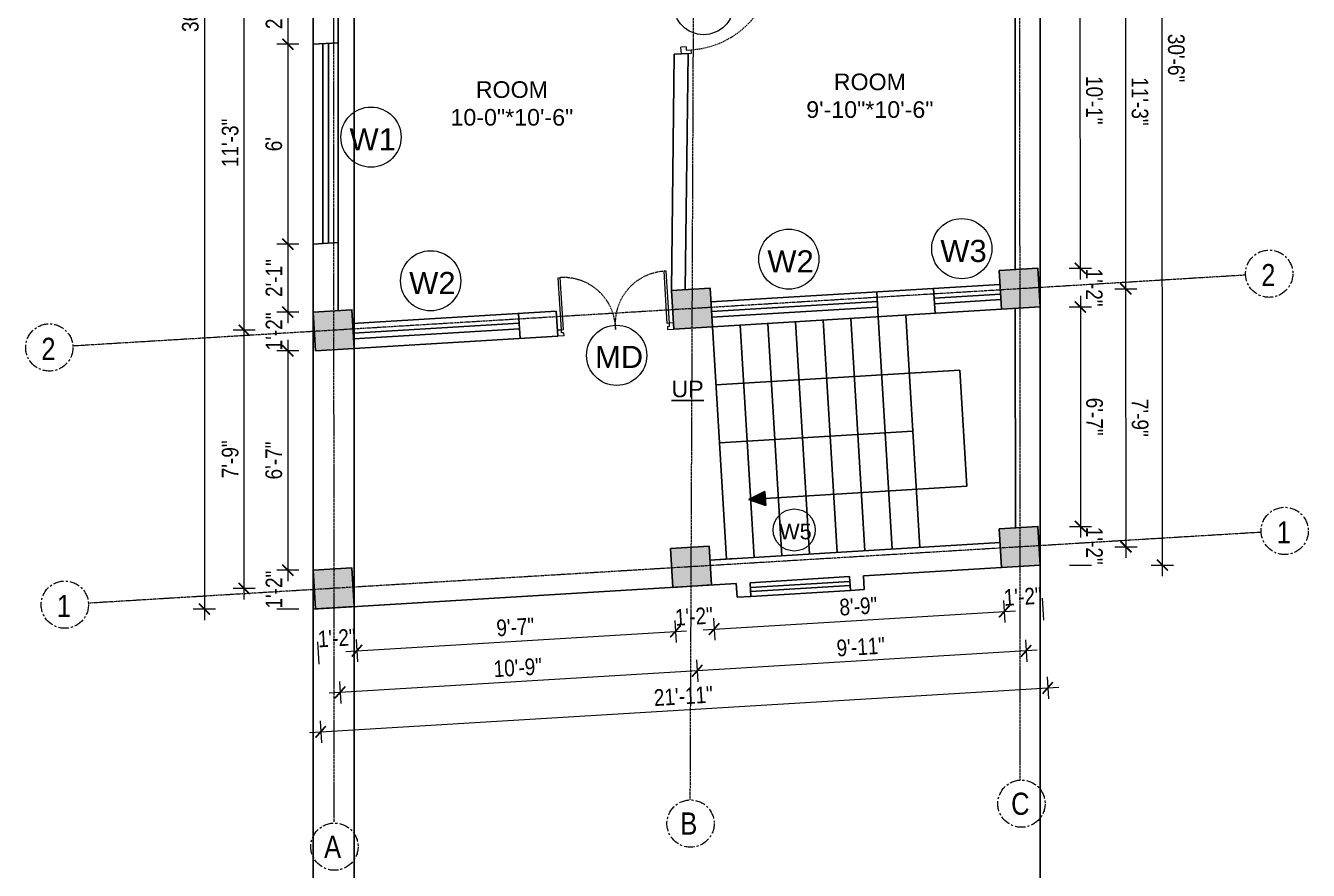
# Model space of a CAD drawing. Header units: inches. Extents: x -10117506 to -5032697, y -6529230 to -3254494.
# Drawn here: x -5037861.7 to -5037398.4, y -3257158.5 to -3256853.7 of the extents above; entities that cross this region are included whole.
import ezdxf

# ---------------------------------------------------------------- set-up
doc = ezdxf.new("R2010")
doc.units = ezdxf.units.IN
doc.header["$LTSCALE"] = 2
doc.header["$MEASUREMENT"] = 0
doc.header["$PDMODE"] = 34
doc.linetypes.add('CENTER', pattern=[2, 1.25, -0.25, 0.25, -0.25])
doc.linetypes.add('HIDDEN', pattern=[0.375, 0.25, -0.125])
doc.layers.get('0').update_dxf_attribs({"linetype": 'CONTINUOUS'})
doc.layers.get('DEFPOINTS').update_dxf_attribs({"color": 141, "linetype": 'CONTINUOUS'})
doc.layers.add('A-Hatch', color=7, linetype='CONTINUOUS')
for name, color, linetype, lineweight in [('Annotate-Lite.w', 177, 'CONTINUOUS', 9), ('Annotations-Bold.w', 177, 'CONTINUOUS', 13), ('DIM 1-100', 4, 'CONTINUOUS', 13), ('Door-Window.w', 4, 'CONTINUOUS', 15), ('TEXT', 181, 'CONTINUOUS', 25)]:
    doc.layers.add(name, color=color, linetype=linetype, lineweight=lineweight)
doc.styles.add('ARAIL', font='ARIALN.TTF')
doc.styles.add('arial.', font='arial.ttf')
doc.styles.add('gaurav', font='arial.ttf')
doc.styles.get("Standard").update_dxf_attribs({"font": 'ARIALN.TTF'})
doc.dimstyles.new('1 by 96', dxfattribs={"dimtxt": 6, "dimasz": 4, "dimexe": 4, "dimexo": 4, "dimgap": 2, "dimtad": 1, "dimdec": 0, "dimzin": 0, "dimdsep": 46, "dimlunit": 4, "dimtxsty": 'Standard', "dimblk": 'ARCHTICK', "dimcen": 0, "dimdle": 4, "dimadec": 0, "dimazin": 0, "dimtfac": 1, "dimtdec": 0, "dimtix": 1, "dimtofl": 0, "dimtmove": 1, "dimatfit": 3, "dimldrblk": 'ARCHTICK', "dimfxl": 4, "dimfxlon": 1, "dimtolj": 1, "dimtzin": 0, "dimlwd": -1, "dimlwe": -1, "dimarcsym": 0})

# ---------------------------------------------------------------- blocks, each defined once
blk = doc.blocks.new('3-0')
at = {"ltscale": 3}
for p, q in [((11063.05, 10097.68), (11065.97, 10099.9)), ((11063.05, 10097.68), (11064.53, 10095.73)), ((11065.25, 10097.81), (11066.71, 10098.92)), ((11065.99, 10096.84), (11065.25, 10097.81)), ((11065.97, 10099.9), (11066.71, 10098.92)), ((11065.99, 10096.84), (11064.53, 10095.73)), ((11085.5, 10074.13), (11110.32, 10092.96)), ((11111.05, 10091.97), (11110.32, 10092.96)), ((11086.24, 10073.15), (11111.05, 10091.97)), ((11086.24, 10073.15), (11085.5, 10074.13)), ((11084.04, 10073.02), (11082.57, 10071.91)), ((11082.57, 10071.91), (11084.79, 10068.98)), ((11084.04, 10073.02), (11084.78, 10072.04)), ((11084.78, 10072.04), (11086.24, 10073.15)), ((11084.79, 10068.98), (11087.72, 10071.2)), ((11087.72, 10071.2), (11086.24, 10073.15))]:
    blk.add_line(p, q, dxfattribs=at)
at = {"layer": 'Door-Window.w', "color": 9, "linetype": 'HIDDEN', "lineweight": 18}
blk.add_arc((11085.5, 10074.13), 31.16, 37.1906, 127.1465, dxfattribs=at)
blk = doc.blocks.new('FDFDRE')
at = {"ltscale": 3}
for p, q in [((165701.11, -58637.82), (165701.1, -58641.5)), ((165701.1, -58641.5), (165703.55, -58641.5)), ((165704.78, -58637.83), (165701.11, -58637.82)), ((165703.55, -58641.5), (165703.53, -58672.63)), ((165704.78, -58639.66), (165703.55, -58639.66)), ((165703.55, -58639.66), (165703.55, -58641.5)), ((165703.55, -58641.5), (165704.78, -58641.5)), ((165704.78, -58641.5), (165704.76, -58672.65)), ((165704.78, -58639.66), (165704.78, -58637.83)), ((165766.98, -58637.83), (165770.65, -58637.82)), ((165766.98, -58639.66), (165766.98, -58637.83)), ((165766.98, -58639.66), (165768.2, -58639.66)), ((165766.98, -58641.5), (165767, -58672.65)), ((165768.2, -58641.5), (165766.98, -58641.5)), ((165768.2, -58639.66), (165768.2, -58641.5)), ((165770.65, -58641.5), (165768.2, -58641.5)), ((165768.2, -58641.5), (165768.22, -58672.63)), ((165770.65, -58637.82), (165770.65, -58641.5)), ((165703.53, -58672.63), (165704.76, -58672.65)), ((165768.22, -58672.63), (165767, -58672.65))]:
    blk.add_line(p, q, dxfattribs=at)
at = {"layer": 'Door-Window.w', "color": 9, "linetype": 'HIDDEN', "lineweight": 18}
for centre, start, end in [((165704.78, -58641.5), 269.96183, 3.38353), ((165766.98, -58641.5), 176.61647, 270.03817)]:
    blk.add_arc(centre, 31.16, start, end, dxfattribs=at)
blk = doc.blocks.new('_ArchTick')
at = {"color": 0, "linetype": 'ByBlock', "const_width": 0.15}
blk.add_lwpolyline([(-0.5, -0.5), (0.5, 0.5)], dxfattribs=at)
blk = doc.blocks.new('*D1209')
at = {"layer": 'DEFPOINTS', "color": 0, "ltscale": 0.5, "transparency": 16777216}
for p in [(-5037756.94, -3256835.76), (-5037766.97, -3256860.36), (-5037757.79, -3256860.36)]:
    blk.add_point(p, dxfattribs=at)
at = {"layer": 'DIM 1-100', "color": 0, "ltscale": 0.5, "transparency": 16777216}
for p, q in [((-5037766.97, -3256831.76), (-5037766.97, -3256864.36)), ((-5037762.97, -3256835.76), (-5037770.97, -3256835.76)), ((-5037762.97, -3256860.36), (-5037770.97, -3256860.36))]:
    blk.add_line(p, q, dxfattribs=at)
at = {"layer": 'DIM 1-100', "color": 0, "ltscale": 0.5, "transparency": 16777216, "xscale": 4, "yscale": 4, "zscale": 4}
for p, rotation in [((-5037766.97, -3256835.76), 90), ((-5037766.97, -3256860.36), 270)]:
    blk.add_blockref('_ArchTick', p, dxfattribs=dict(at, rotation=rotation))
at = {"layer": 'DIM 1-100', "color": 0, "ltscale": 0.5, "transparency": 16777216, "insert": (-5037771.98, -3256848.06), "char_height": 6, "attachment_point": 5, "rotation": 90}
blk.add_mtext('\\A1;2\'-1"', dxfattribs=at)
blk = doc.blocks.new('*D1210')
at = {"layer": 'DEFPOINTS', "color": 0, "ltscale": 0.5, "transparency": 16777216}
for p in [(-5037757.79, -3256860.36), (-5037766.97, -3256932.49), (-5037757.79, -3256932.49)]:
    blk.add_point(p, dxfattribs=at)
at = {"layer": 'DIM 1-100', "color": 0, "ltscale": 0.5, "transparency": 16777216}
for p, q in [((-5037766.97, -3256856.36), (-5037766.97, -3256936.49)), ((-5037762.97, -3256860.36), (-5037770.97, -3256860.36)), ((-5037762.97, -3256932.49), (-5037770.97, -3256932.49))]:
    blk.add_line(p, q, dxfattribs=at)
at = {"layer": 'DIM 1-100', "color": 0, "ltscale": 0.5, "transparency": 16777216, "xscale": 4, "yscale": 4, "zscale": 4}
for p, rotation in [((-5037766.97, -3256860.36), 90), ((-5037766.97, -3256932.49), 270)]:
    blk.add_blockref('_ArchTick', p, dxfattribs=dict(at, rotation=rotation))
at = {"layer": 'DIM 1-100', "color": 0, "ltscale": 0.5, "transparency": 16777216, "insert": (-5037772.03, -3256896.42), "char_height": 6, "attachment_point": 5, "rotation": 90}
blk.add_mtext("\\A1;6'", dxfattribs=at)
blk = doc.blocks.new('*D1211')
at = {"layer": 'DEFPOINTS', "color": 0, "ltscale": 0.5, "transparency": 16777216}
for p in [(-5037757.79, -3256932.49), (-5037766.97, -3256957.03), (-5037757.79, -3256957.03)]:
    blk.add_point(p, dxfattribs=at)
at = {"layer": 'DIM 1-100', "color": 0, "ltscale": 0.5, "transparency": 16777216}
for p, q in [((-5037766.97, -3256928.49), (-5037766.97, -3256961.03)), ((-5037762.97, -3256932.49), (-5037770.97, -3256932.49)), ((-5037762.97, -3256957.03), (-5037770.97, -3256957.03))]:
    blk.add_line(p, q, dxfattribs=at)
at = {"layer": 'DIM 1-100', "color": 0, "ltscale": 0.5, "transparency": 16777216, "xscale": 4, "yscale": 4, "zscale": 4}
for p, rotation in [((-5037766.97, -3256932.49), 90), ((-5037766.97, -3256957.03), 270)]:
    blk.add_blockref('_ArchTick', p, dxfattribs=dict(at, rotation=rotation))
at = {"layer": 'DIM 1-100', "color": 0, "ltscale": 0.5, "transparency": 16777216, "insert": (-5037771.98, -3256944.76), "char_height": 6, "attachment_point": 5, "rotation": 90}
blk.add_mtext('\\A1;2\'-1"', dxfattribs=at)
blk = doc.blocks.new('*D1212')
at = {"layer": 'DEFPOINTS', "color": 0, "ltscale": 0.5, "transparency": 16777216}
for p in [(-5037757.79, -3256957.03), (-5037766.97, -3256971.01), (-5037756.94, -3256971.01)]:
    blk.add_point(p, dxfattribs=at)
at = {"layer": 'DIM 1-100', "color": 0, "ltscale": 0.5, "transparency": 16777216}
for p, q in [((-5037762.97, -3256957.03), (-5037770.97, -3256957.03)), ((-5037762.97, -3256971.01), (-5037770.97, -3256971.01))]:
    blk.add_line(p, q, dxfattribs=at)
at = {"layer": 'DIM 1-100', "color": 0, "ltscale": 0.5, "transparency": 16777216, "insert": (-5037771.98, -3256964.02), "char_height": 6, "attachment_point": 5, "rotation": 90}
blk.add_mtext('\\A1;1\'-2"', dxfattribs=at)
blk = doc.blocks.new('*D1213')
at = {"layer": 'DEFPOINTS', "color": 0, "ltscale": 0.5, "transparency": 16777216}
for p in [(-5037756.94, -3256971.01), (-5037766.97, -3257050.2), (-5037757.79, -3257050.2)]:
    blk.add_point(p, dxfattribs=at)
at = {"layer": 'DIM 1-100', "color": 0, "ltscale": 0.5, "transparency": 16777216}
for p, q in [((-5037766.97, -3256967.01), (-5037766.97, -3257054.2)), ((-5037762.97, -3256971.01), (-5037770.97, -3256971.01)), ((-5037762.97, -3257050.2), (-5037770.97, -3257050.2))]:
    blk.add_line(p, q, dxfattribs=at)
at = {"layer": 'DIM 1-100', "color": 0, "ltscale": 0.5, "transparency": 16777216, "xscale": 4, "yscale": 4, "zscale": 4}
for p, rotation in [((-5037766.97, -3256971.01), 90), ((-5037766.97, -3257050.2), 270)]:
    blk.add_blockref('_ArchTick', p, dxfattribs=dict(at, rotation=rotation))
at = {"layer": 'DIM 1-100', "color": 0, "ltscale": 0.5, "transparency": 16777216, "insert": (-5037772.03, -3257010.61), "char_height": 6, "attachment_point": 5, "rotation": 90}
blk.add_mtext('\\A1;6\'-7"', dxfattribs=at)
blk = doc.blocks.new('*D1231')
at = {"layer": 'DEFPOINTS', "color": 0, "ltscale": 0.5, "transparency": 16777216}
for p in [(-5037757.79, -3257050.2), (-5037766.97, -3257064.23), (-5037757.79, -3257064.23)]:
    blk.add_point(p, dxfattribs=at)
at = {"layer": 'DIM 1-100', "color": 0, "ltscale": 0.5, "transparency": 16777216}
for p, q in [((-5037762.97, -3257050.2), (-5037770.97, -3257050.2)), ((-5037762.97, -3257064.23), (-5037770.97, -3257064.23))]:
    blk.add_line(p, q, dxfattribs=at)
at = {"layer": 'DIM 1-100', "color": 0, "ltscale": 0.5, "transparency": 16777216, "insert": (-5037771.98, -3257057.22), "char_height": 6, "attachment_point": 5, "rotation": 90}
blk.add_mtext('\\A1;1\'-2"', dxfattribs=at)
blk = doc.blocks.new('*D1247')
at = {"layer": 'DEFPOINTS', "color": 0, "ltscale": 0.5, "transparency": 16777216}
for p in [(-5037782.73, -3256963.6), (-5037750.38, -3256963.6), (-5037750.38, -3257056.77)]:
    blk.add_point(p, dxfattribs=at)
at = {"layer": 'DIM 1-100', "color": 0, "ltscale": 0.5, "transparency": 16777216}
for p, q in [((-5037782.73, -3257060.77), (-5037782.73, -3256959.6)), ((-5037778.73, -3256963.6), (-5037786.73, -3256963.6)), ((-5037778.73, -3257056.77), (-5037786.73, -3257056.77))]:
    blk.add_line(p, q, dxfattribs=at)
at = {"layer": 'DIM 1-100', "color": 0, "ltscale": 0.5, "transparency": 16777216, "xscale": 4, "yscale": 4, "zscale": 4}
for p, rotation in [((-5037782.73, -3256963.6), 90), ((-5037782.73, -3257056.77), 270)]:
    blk.add_blockref('_ArchTick', p, dxfattribs=dict(at, rotation=rotation))
at = {"layer": 'DIM 1-100', "color": 0, "ltscale": 0.5, "transparency": 16777216, "insert": (-5037787.79, -3257010.18), "char_height": 6, "attachment_point": 5, "rotation": 90}
blk.add_mtext('\\A1;7\'-9"', dxfattribs=at)
blk = doc.blocks.new('*D1248')
at = {"layer": 'DEFPOINTS', "color": 0, "ltscale": 0.5, "transparency": 16777216}
for p in [(-5037782.73, -3256828.35), (-5037750.38, -3256828.35), (-5037750.38, -3256963.6)]:
    blk.add_point(p, dxfattribs=at)
at = {"layer": 'DIM 1-100', "color": 0, "ltscale": 0.5, "transparency": 16777216}
for p, q in [((-5037782.73, -3256967.6), (-5037782.73, -3256824.35)), ((-5037778.73, -3256828.35), (-5037786.73, -3256828.35)), ((-5037778.73, -3256963.6), (-5037786.73, -3256963.6))]:
    blk.add_line(p, q, dxfattribs=at)
at = {"layer": 'DIM 1-100', "color": 0, "ltscale": 0.5, "transparency": 16777216, "xscale": 4, "yscale": 4, "zscale": 4}
for p, rotation in [((-5037782.73, -3256828.35), 90), ((-5037782.73, -3256963.6), 270)]:
    blk.add_blockref('_ArchTick', p, dxfattribs=dict(at, rotation=rotation))
at = {"layer": 'DIM 1-100', "color": 0, "ltscale": 0.5, "transparency": 16777216, "insert": (-5037787.79, -3256895.98), "char_height": 6, "attachment_point": 5, "rotation": 90}
blk.add_mtext('\\A1;11\'-3"', dxfattribs=at)
blk = doc.blocks.new('*D1238')
at = {"layer": 'DEFPOINTS', "color": 0, "ltscale": 0.5, "transparency": 16777216}
for p in [(-5037757.79, -3256630.18), (-5037797.12, -3257064.23), (-5037757.79, -3257064.23)]:
    blk.add_point(p, dxfattribs=at)
at = {"layer": 'DIM 1-100', "color": 0, "ltscale": 0.5, "transparency": 16777216}
for p, q in [((-5037797.12, -3256626.18), (-5037797.12, -3257068.23)), ((-5037793.12, -3256630.18), (-5037801.12, -3256630.18)), ((-5037793.12, -3257064.23), (-5037801.12, -3257064.23))]:
    blk.add_line(p, q, dxfattribs=at)
at = {"layer": 'DIM 1-100', "color": 0, "ltscale": 0.5, "transparency": 16777216, "xscale": 4, "yscale": 4, "zscale": 4}
for p, rotation in [((-5037797.12, -3256630.18), 90), ((-5037797.12, -3257064.23), 270)]:
    blk.add_blockref('_ArchTick', p, dxfattribs=dict(at, rotation=rotation))
at = {"layer": 'DIM 1-100', "color": 0, "ltscale": 0.5, "transparency": 16777216, "insert": (-5037802.18, -3256847.2), "char_height": 6, "attachment_point": 5, "rotation": 90}
blk.add_mtext('\\A1;36\'-2"', dxfattribs=at)
blk = doc.blocks.new('*D1239')
at = {"layer": 'DEFPOINTS', "color": 0, "ltscale": 0.5, "transparency": 16777216}
for p in [(-5037756.94, -3257064.18), (-5037742.97, -3257063.33), (-5037742.01, -3257079.25)]:
    blk.add_point(p, dxfattribs=at)
at = {"layer": 'DIM 1-100', "color": 0, "ltscale": 0.5, "transparency": 16777216}
for p, q in [((-5037756.22, -3257076.1), (-5037755.74, -3257084.08)), ((-5037742.25, -3257075.25), (-5037741.77, -3257083.24))]:
    blk.add_line(p, q, dxfattribs=at)
at = {"layer": 'DIM 1-100', "color": 0, "ltscale": 0.5, "transparency": 16777216, "insert": (-5037749.3, -3257074.67), "char_height": 6, "attachment_point": 5, "rotation": 3.4571}
blk.add_mtext('\\A1;1\'-2"', dxfattribs=at)
blk = doc.blocks.new('*D1240')
at = {"layer": 'DEFPOINTS', "color": 0, "ltscale": 0.5, "transparency": 16777216}
for p in [(-5037627.96, -3257056.39), (-5037742.97, -3257063.33), (-5037627, -3257072.3)]:
    blk.add_point(p, dxfattribs=at)
at = {"layer": 'DIM 1-100', "color": 0, "ltscale": 0.5, "transparency": 16777216}
for p, q in [((-5037627.24, -3257068.31), (-5037626.76, -3257076.29)), ((-5037746, -3257079.49), (-5037623.01, -3257072.06)), ((-5037742.25, -3257075.25), (-5037741.77, -3257083.24))]:
    blk.add_line(p, q, dxfattribs=at)
at = {"layer": 'DIM 1-100', "color": 0, "ltscale": 0.5, "transparency": 16777216, "xscale": 4, "yscale": 4, "zscale": 4}
for p, rotation in [((-5037627, -3257072.3), 3.457134468959523), ((-5037742.01, -3257079.25), 183.4571344689595)]:
    blk.add_blockref('_ArchTick', p, dxfattribs=dict(at, rotation=rotation))
at = {"layer": 'DIM 1-100', "color": 0, "ltscale": 0.5, "transparency": 16777216, "insert": (-5037684.81, -3257070.72), "char_height": 6, "attachment_point": 5, "rotation": 3.4571}
blk.add_mtext('\\A1;9\'-7"', dxfattribs=at)
blk = doc.blocks.new('*D1241')
at = {"layer": 'DEFPOINTS', "color": 0, "ltscale": 0.5, "transparency": 16777216}
for p in [(-5037613.98, -3257055.54), (-5037627.96, -3257056.39), (-5037613.02, -3257071.45)]:
    blk.add_point(p, dxfattribs=at)
at = {"layer": 'DIM 1-100', "color": 0, "ltscale": 0.5, "transparency": 16777216}
for p, q in [((-5037627.24, -3257068.31), (-5037626.76, -3257076.29)), ((-5037613.26, -3257067.46), (-5037612.78, -3257075.45))]:
    blk.add_line(p, q, dxfattribs=at)
at = {"layer": 'DIM 1-100', "color": 0, "ltscale": 0.5, "transparency": 16777216, "insert": (-5037620.31, -3257066.87), "char_height": 6, "attachment_point": 5, "rotation": 3.4571}
blk.add_mtext('\\A1;1\'-2"', dxfattribs=at)
blk = doc.blocks.new('*D1242')
at = {"layer": 'DEFPOINTS', "color": 0, "ltscale": 0.5, "transparency": 16777216}
for p in [(-5037509.18, -3257049.21), (-5037613.98, -3257055.54), (-5037508.21, -3257065.12)]:
    blk.add_point(p, dxfattribs=at)
at = {"layer": 'DIM 1-100', "color": 0, "ltscale": 0.5, "transparency": 16777216}
for p, q in [((-5037617.02, -3257071.7), (-5037504.22, -3257064.88)), ((-5037508.46, -3257061.13), (-5037507.97, -3257069.12)), ((-5037613.26, -3257067.46), (-5037612.78, -3257075.45))]:
    blk.add_line(p, q, dxfattribs=at)
at = {"layer": 'DIM 1-100', "color": 0, "ltscale": 0.5, "transparency": 16777216, "xscale": 4, "yscale": 4, "zscale": 4}
for p, rotation in [((-5037508.21, -3257065.12), 3.457134468959523), ((-5037613.02, -3257071.45), 183.4571344689595)]:
    blk.add_blockref('_ArchTick', p, dxfattribs=dict(at, rotation=rotation))
at = {"layer": 'DIM 1-100', "color": 0, "ltscale": 0.5, "transparency": 16777216, "insert": (-5037560.92, -3257063.23), "char_height": 6, "attachment_point": 5, "rotation": 3.4571}
blk.add_mtext('\\A1;8\'-9"', dxfattribs=at)
blk = doc.blocks.new('*D1243')
at = {"layer": 'DEFPOINTS', "color": 0, "ltscale": 0.5, "transparency": 16777216}
for p in [(-5037509.18, -3257049.21), (-5037495.2, -3257048.37), (-5037494.24, -3257064.28)]:
    blk.add_point(p, dxfattribs=at)
at = {"layer": 'DIM 1-100', "color": 0, "ltscale": 0.5, "transparency": 16777216}
for p, q in [((-5037494.48, -3257060.29), (-5037494, -3257068.27)), ((-5037508.46, -3257061.13), (-5037507.97, -3257069.12))]:
    blk.add_line(p, q, dxfattribs=at)
at = {"layer": 'DIM 1-100', "color": 0, "ltscale": 0.5, "transparency": 16777216, "insert": (-5037501.53, -3257059.7), "char_height": 6, "attachment_point": 5, "rotation": 3.4571}
blk.add_mtext('\\A1;1\'-2"', dxfattribs=at)
blk = doc.blocks.new('*D1244')
at = {"layer": 'DEFPOINTS', "color": 0, "ltscale": 0.5, "transparency": 16777216}
for p in [(-5037502.61, -3257041.8), (-5037621.39, -3257048.98), (-5037619.13, -3257086.52)]:
    blk.add_point(p, dxfattribs=at)
at = {"layer": 'DIM 1-100', "color": 0, "ltscale": 0.5, "transparency": 16777216}
for p, q in [((-5037496.35, -3257079.1), (-5037623.12, -3257086.76)), ((-5037500.58, -3257075.35), (-5037500.1, -3257083.33)), ((-5037619.37, -3257082.52), (-5037618.88, -3257090.51))]:
    blk.add_line(p, q, dxfattribs=at)
at = {"layer": 'DIM 1-100', "color": 0, "ltscale": 0.5, "transparency": 16777216, "xscale": 4, "yscale": 4, "zscale": 4}
for p, rotation in [((-5037500.34, -3257079.34), 3.457134468959513), ((-5037619.13, -3257086.52), 183.4571344689595)]:
    blk.add_blockref('_ArchTick', p, dxfattribs=dict(at, rotation=rotation))
at = {"layer": 'DIM 1-100', "color": 0, "ltscale": 0.5, "transparency": 16777216, "insert": (-5037560.04, -3257077.87), "char_height": 6, "attachment_point": 5, "rotation": 3.4571}
blk.add_mtext('\\A1;9\'-11"', dxfattribs=at)
blk = doc.blocks.new('*D1245')
at = {"layer": 'DEFPOINTS', "color": 0, "ltscale": 0.5, "transparency": 16777216}
for p in [(-5037621.39, -3257048.98), (-5037750.38, -3257056.77), (-5037748.11, -3257094.31)]:
    blk.add_point(p, dxfattribs=at)
at = {"layer": 'DIM 1-100', "color": 0, "ltscale": 0.5, "transparency": 16777216}
for p, q in [((-5037619.37, -3257082.52), (-5037618.88, -3257090.51)), ((-5037615.13, -3257086.27), (-5037752.1, -3257094.55)), ((-5037748.35, -3257090.32), (-5037747.87, -3257098.3))]:
    blk.add_line(p, q, dxfattribs=at)
at = {"layer": 'DIM 1-100', "color": 0, "ltscale": 0.5, "transparency": 16777216, "xscale": 4, "yscale": 4, "zscale": 4}
for p, rotation in [((-5037619.13, -3257086.52), 3.457134468959513), ((-5037748.11, -3257094.31), 183.4571344689595)]:
    blk.add_blockref('_ArchTick', p, dxfattribs=dict(at, rotation=rotation))
at = {"layer": 'DIM 1-100', "color": 0, "ltscale": 0.5, "transparency": 16777216, "insert": (-5037683.92, -3257085.36), "char_height": 6, "attachment_point": 5, "rotation": 3.4571}
blk.add_mtext('\\A1;10\'-9"', dxfattribs=at)
blk = doc.blocks.new('*D1250')
at = {"layer": 'DEFPOINTS', "color": 0, "ltscale": 0.5, "transparency": 16777216}
for p in [(-5037495.2, -3257048.37), (-5037757.79, -3257064.23), (-5037492.52, -3257092.68)]:
    blk.add_point(p, dxfattribs=at)
at = {"layer": 'DIM 1-100', "color": 0, "ltscale": 0.5, "transparency": 16777216}
for p, q in [((-5037759.1, -3257108.78), (-5037488.53, -3257092.44)), ((-5037492.77, -3257088.69), (-5037492.28, -3257096.67)), ((-5037755.35, -3257104.55), (-5037754.87, -3257112.53))]:
    blk.add_line(p, q, dxfattribs=at)
at = {"layer": 'DIM 1-100', "color": 0, "ltscale": 0.5, "transparency": 16777216, "xscale": 4, "yscale": 4, "zscale": 4}
for p, rotation in [((-5037492.52, -3257092.68), 3.457134468959523), ((-5037755.11, -3257108.54), 183.4571344689595)]:
    blk.add_blockref('_ArchTick', p, dxfattribs=dict(at, rotation=rotation))
at = {"layer": 'DIM 1-100', "color": 0, "ltscale": 0.5, "transparency": 16777216, "insert": (-5037624.12, -3257095.61), "char_height": 6, "attachment_point": 5, "rotation": 3.4571}
blk.add_mtext('\\A1;21\'-11"', dxfattribs=at)
blk = doc.blocks.new('*D1251')
at = {"layer": 'DEFPOINTS', "color": 0, "ltscale": 0.5, "transparency": 16777216}
for p in [(-5037502.65, -3256948.63), (-5037464.28, -3256948.62), (-5037502.61, -3257041.8)]:
    blk.add_point(p, dxfattribs=at)
at = {"layer": 'DIM 1-100', "color": 0, "ltscale": 0.5, "transparency": 16777216}
for p, q in [((-5037464.24, -3257045.78), (-5037464.28, -3256944.62)), ((-5037468.28, -3256948.62), (-5037460.28, -3256948.61)), ((-5037468.24, -3257041.79), (-5037460.24, -3257041.78))]:
    blk.add_line(p, q, dxfattribs=at)
at = {"layer": 'DIM 1-100', "color": 0, "ltscale": 0.5, "transparency": 16777216, "xscale": 4, "yscale": 4, "zscale": 4}
for p, rotation in [((-5037464.28, -3256948.62), 90.02489108043177), ((-5037464.24, -3257041.78), 270.0248910804318)]:
    blk.add_blockref('_ArchTick', p, dxfattribs=dict(at, rotation=rotation))
at = {"layer": 'DIM 1-100', "color": 0, "ltscale": 0.5, "transparency": 16777216, "insert": (-5037459.2, -3256995.2), "char_height": 6, "attachment_point": 5, "rotation": 270.0249}
blk.add_mtext('\\A1;7\'-9"', dxfattribs=at)
blk = doc.blocks.new('*D1252')
at = {"layer": 'DEFPOINTS', "color": 0, "ltscale": 0.5, "transparency": 16777216}
for p in [(-5037495.36, -3256682.37), (-5037451.27, -3256682.35), (-5037495.2, -3257048.37)]:
    blk.add_point(p, dxfattribs=at)
at = {"layer": 'DIM 1-100', "color": 0, "ltscale": 0.5, "transparency": 16777216}
for p, q in [((-5037451.11, -3257052.35), (-5037451.27, -3256678.35)), ((-5037455.27, -3256682.35), (-5037447.27, -3256682.34)), ((-5037455.11, -3257048.35), (-5037447.11, -3257048.34))]:
    blk.add_line(p, q, dxfattribs=at)
at = {"layer": 'DIM 1-100', "color": 0, "ltscale": 0.5, "transparency": 16777216, "xscale": 4, "yscale": 4, "zscale": 4}
for p, rotation in [((-5037451.27, -3256682.35), 90.02489108051843), ((-5037451.11, -3257048.35), 270.0248910805184)]:
    blk.add_blockref('_ArchTick', p, dxfattribs=dict(at, rotation=rotation))
at = {"layer": 'DIM 1-100', "color": 0, "ltscale": 0.5, "transparency": 16777216, "insert": (-5037446.12, -3256865.34), "char_height": 6, "attachment_point": 5, "rotation": 270.0249}
blk.add_mtext('\\A1;30\'-6"', dxfattribs=at)
blk = doc.blocks.new('*D1253')
at = {"layer": 'DEFPOINTS', "color": 0, "ltscale": 0.5, "transparency": 16777216}
for p in [(-5037496.09, -3256941.22), (-5037480.73, -3256941.22), (-5037495.24, -3256955.2)]:
    blk.add_point(p, dxfattribs=at)
at = {"layer": 'DIM 1-100', "color": 0, "ltscale": 0.5, "transparency": 16777216}
for p, q in [((-5037484.73, -3256941.22), (-5037476.73, -3256941.22)), ((-5037484.73, -3256955.19), (-5037476.73, -3256955.19))]:
    blk.add_line(p, q, dxfattribs=at)
at = {"layer": 'DIM 1-100', "color": 0, "ltscale": 0.5, "transparency": 16777216, "insert": (-5037475.72, -3256948.2), "char_height": 6, "attachment_point": 5, "rotation": 270.0249}
blk.add_mtext('\\A1;1\'-2"', dxfattribs=at)
blk = doc.blocks.new('*D1254')
at = {"layer": 'DEFPOINTS', "color": 0, "ltscale": 0.5, "transparency": 16777216}
for p in [(-5037495.24, -3256955.2), (-5037496.05, -3257034.39), (-5037480.69, -3257034.38)]:
    blk.add_point(p, dxfattribs=at)
at = {"layer": 'DIM 1-100', "color": 0, "ltscale": 0.5, "transparency": 16777216}
for p, q in [((-5037480.73, -3256951.19), (-5037480.69, -3257038.38)), ((-5037484.73, -3256955.19), (-5037476.73, -3256955.19)), ((-5037484.69, -3257034.39), (-5037476.69, -3257034.38))]:
    blk.add_line(p, q, dxfattribs=at)
at = {"layer": 'DIM 1-100', "color": 0, "ltscale": 0.5, "transparency": 16777216, "xscale": 4, "yscale": 4, "zscale": 4}
for p, rotation in [((-5037480.73, -3256955.19), 90.02489108108338), ((-5037480.69, -3257034.38), 270.0248910810834)]:
    blk.add_blockref('_ArchTick', p, dxfattribs=dict(at, rotation=rotation))
at = {"layer": 'DIM 1-100', "color": 0, "ltscale": 0.5, "transparency": 16777216, "insert": (-5037475.65, -3256994.79), "char_height": 6, "attachment_point": 5, "rotation": 270.0249}
blk.add_mtext('\\A1;6\'-7"', dxfattribs=at)
blk = doc.blocks.new('*D1255')
at = {"layer": 'DEFPOINTS', "color": 0, "ltscale": 0.5, "transparency": 16777216}
for p in [(-5037496.05, -3257034.39), (-5037495.2, -3257048.37), (-5037480.69, -3257048.36)]:
    blk.add_point(p, dxfattribs=at)
at = {"layer": 'DIM 1-100', "color": 0, "ltscale": 0.5, "transparency": 16777216}
for p, q in [((-5037484.69, -3257034.39), (-5037476.69, -3257034.38)), ((-5037484.69, -3257048.36), (-5037476.69, -3257048.36))]:
    blk.add_line(p, q, dxfattribs=at)
at = {"layer": 'DIM 1-100', "color": 0, "ltscale": 0.5, "transparency": 16777216, "insert": (-5037475.68, -3257041.37), "char_height": 6, "attachment_point": 5, "rotation": 270.0249}
blk.add_mtext('\\A1;1\'-2"', dxfattribs=at)
blk = doc.blocks.new('*D1256')
at = {"layer": 'DEFPOINTS', "color": 0, "ltscale": 0.5, "transparency": 16777216}
for p in [(-5037495.3, -3256819.96), (-5037480.79, -3256819.95), (-5037496.09, -3256941.22)]:
    blk.add_point(p, dxfattribs=at)
at = {"layer": 'DIM 1-100', "color": 0, "ltscale": 0.5, "transparency": 16777216}
for p, q in [((-5037480.73, -3256945.22), (-5037480.79, -3256815.95)), ((-5037484.79, -3256819.95), (-5037476.79, -3256819.95)), ((-5037484.73, -3256941.22), (-5037476.73, -3256941.22))]:
    blk.add_line(p, q, dxfattribs=at)
at = {"layer": 'DIM 1-100', "color": 0, "ltscale": 0.5, "transparency": 16777216, "xscale": 4, "yscale": 4, "zscale": 4}
for p, rotation in [((-5037480.79, -3256819.95), 90.02489108108338), ((-5037480.73, -3256941.22), 270.0248910810834)]:
    blk.add_blockref('_ArchTick', p, dxfattribs=dict(at, rotation=rotation))
at = {"layer": 'DIM 1-100', "color": 0, "ltscale": 0.5, "transparency": 16777216, "insert": (-5037475.7, -3256880.58), "char_height": 6, "attachment_point": 5, "rotation": 270.0249}
blk.add_mtext('\\A1;10\'-1"', dxfattribs=at)
blk = doc.blocks.new('*D1268')
at = {"layer": 'DEFPOINTS', "color": 0, "ltscale": 0.5, "transparency": 16777216}
for p in [(-5037502.71, -3256813.39), (-5037464.34, -3256813.37), (-5037502.65, -3256948.63)]:
    blk.add_point(p, dxfattribs=at)
at = {"layer": 'DIM 1-100', "color": 0, "ltscale": 0.5, "transparency": 16777216}
for p, q in [((-5037464.28, -3256952.62), (-5037464.34, -3256809.37)), ((-5037468.34, -3256813.38), (-5037460.34, -3256813.37)), ((-5037468.28, -3256948.62), (-5037460.28, -3256948.61))]:
    blk.add_line(p, q, dxfattribs=at)
at = {"layer": 'DIM 1-100', "color": 0, "ltscale": 0.5, "transparency": 16777216, "xscale": 4, "yscale": 4, "zscale": 4}
for p, rotation in [((-5037464.34, -3256813.37), 90.02489108108338), ((-5037464.28, -3256948.62), 270.0248910810834)]:
    blk.add_blockref('_ArchTick', p, dxfattribs=dict(at, rotation=rotation))
at = {"layer": 'DIM 1-100', "color": 0, "ltscale": 0.5, "transparency": 16777216, "insert": (-5037459.24, -3256880.99), "char_height": 6, "attachment_point": 5, "rotation": 270.0249}
blk.add_mtext('\\A1;11\'-3"', dxfattribs=at)

msp = doc.modelspace()

# ---------------------------------------------------------------- hatches: boundary and pattern name
at = {"ltscale": 0.5}
for points in [[(-5037496.09, -3256941.22), (-5037510.06, -3256942.07), (-5037509.22, -3256956.04), (-5037495.24, -3256955.2)], [(-5037614.45, -3256948.37), (-5037628.42, -3256949.22), (-5037627.58, -3256963.19), (-5037613.6, -3256962.35)], [(-5037743.81, -3256956.19), (-5037757.79, -3256957.03), (-5037756.94, -3256971.01), (-5037742.97, -3256970.16)], [(-5037496.05, -3257034.39), (-5037510.02, -3257035.24), (-5037509.18, -3257049.21), (-5037495.2, -3257048.37)], [(-5037614.83, -3257041.57), (-5037628.8, -3257042.41), (-5037627.96, -3257056.39), (-5037613.98, -3257055.54)], [(-5037743.81, -3257049.36), (-5037757.79, -3257050.2), (-5037756.94, -3257064.18), (-5037742.97, -3257063.33)]]:
    msp.add_hatch(color=1, dxfattribs=at).paths.add_polyline_path(points)
at = {"layer": 'A-Hatch', "ltscale": 0.5}
h = msp.add_hatch(dxfattribs=at)
h.set_pattern_fill('ANSI31', color=256, angle=3.4571)
h.set_pattern_definition([(48.4571344673, (-152109.30254, 302835.60131), (-0.093557471946, 0.0828975237451), [])])
h.paths.add_polyline_path([(-5037600.45, -3257024.67), (-5037594.39, -3257026.82), (-5037594.69, -3257021.81)])

# ---------------------------------------------------------------- linework, layer by layer
at = {"ltscale": 0.5}
for p, q in [((-5037757.79, -3256630.18), (-5037757.79, -3257064.23)), ((-5037495.2, -3257048.37), (-5037495.36, -3256682.37)), ((-5037504.25, -3256941.72), (-5037504.3, -3256820.5)), ((-5037748.79, -3256835.27), (-5037748.79, -3256956.49)), ((-5037748.79, -3256859.81), (-5037757.79, -3256860.36)), ((-5037754.29, -3256860.15), (-5037754.29, -3256932.28)), ((-5037752.29, -3256860.03), (-5037752.29, -3256932.16)), ((-5037628.42, -3256949.22), (-5037627.44, -3256864)), ((-5037627.44, -3256864), (-5037622.43, -3256863.7)), ((-5037623.42, -3256948.92), (-5037622.43, -3256863.7)), ((-5037748.79, -3256931.95), (-5037757.79, -3256932.49)), ((-5037614.14, -3256953.37), (-5037509.76, -3256947.06)), ((-5037533.72, -3256948.51), (-5037533.17, -3256957.49)), ((-5037554.04, -3256953.24), (-5037613.93, -3256956.86)), ((-5037554.25, -3256949.75), (-5037553.71, -3256958.73)), ((-5037533.5, -3256952), (-5037509.55, -3256950.55)), ((-5037533.38, -3256954), (-5037509.43, -3256952.55)), ((-5037743.51, -3256961.18), (-5037670.04, -3256956.74)), ((-5037683.62, -3256957.56), (-5037683.08, -3256966.55)), ((-5037669.5, -3256965.73), (-5037670.04, -3256956.74)), ((-5037553.92, -3256955.24), (-5037613.81, -3256958.86)), ((-5037613.6, -3256962.35), (-5037509.22, -3256956.04)), ((-5037553.71, -3256958.73), (-5037551.18, -3257000.65)), ((-5037543.73, -3256958.13), (-5037541.2, -3257000.05)), ((-5037504.21, -3257034.88), (-5037504.24, -3256955.74)), ((-5037683.41, -3256961.06), (-5037743.3, -3256964.67)), ((-5037683.29, -3256963.05), (-5037743.18, -3256966.67)), ((-5037613.6, -3256962.35), (-5037611.07, -3257004.27)), ((-5037603.62, -3256961.75), (-5037601.09, -3257003.67)), ((-5037593.64, -3256961.14), (-5037591.11, -3257003.07)), ((-5037583.66, -3256960.54), (-5037581.12, -3257002.46)), ((-5037573.68, -3256959.94), (-5037571.14, -3257001.86)), ((-5037563.69, -3256959.33), (-5037561.16, -3257001.26)), ((-5037742.97, -3256970.16), (-5037669.5, -3256965.73)), ((-5037612.34, -3256983.31), (-5037524.23, -3256977.99)), ((-5037524.23, -3256977.99), (-5037521.7, -3257019.91)), ((-5037541.2, -3257000.05), (-5037611.07, -3257004.27)), ((-5037541.2, -3257000.05), (-5037538.66, -3257041.97)), ((-5037611.07, -3257004.27), (-5037608.54, -3257046.2)), ((-5037601.09, -3257003.67), (-5037598.56, -3257045.59)), ((-5037591.11, -3257003.07), (-5037588.57, -3257044.99)), ((-5037581.12, -3257002.46), (-5037578.59, -3257044.39)), ((-5037571.14, -3257001.86), (-5037568.61, -3257043.78)), ((-5037561.16, -3257001.26), (-5037558.63, -3257043.18)), ((-5037551.18, -3257000.65), (-5037548.65, -3257042.58)), ((-5037600.45, -3257024.67), (-5037594.69, -3257021.81)), ((-5037594.69, -3257021.81), (-5037594.39, -3257026.82)), ((-5037521.7, -3257019.91), (-5037594.54, -3257024.31)), ((-5037600.45, -3257024.67), (-5037594.39, -3257026.82)), ((-5037614.53, -3257046.56), (-5037509.72, -3257040.23)), ((-5037614.53, -3257046.56), (-5037605.54, -3257046.02)), ((-5037559.08, -3257052.22), (-5037495.2, -3257048.37)), ((-5037757.79, -3257064.23), (-5037605, -3257055)), ((-5037604.7, -3257059.99), (-5037605, -3257055)), ((-5037600.01, -3257054.7), (-5037564.08, -3257052.53)), ((-5037600.01, -3257054.7), (-5037599.71, -3257059.69)), ((-5037599.9, -3257056.44), (-5037563.97, -3257054.27)), ((-5037599.81, -3257057.94), (-5037563.88, -3257055.77)), ((-5037563.77, -3257057.52), (-5037564.08, -3257052.53)), ((-5037559.08, -3257052.22), (-5037558.78, -3257057.22)), ((-5037599.71, -3257059.69), (-5037604.7, -3257059.99)), ((-5037563.77, -3257057.52), (-5037599.71, -3257059.69)), ((-5037558.78, -3257057.22), (-5037563.77, -3257057.52))]:
    msp.add_line(p, q, dxfattribs=at)
for p in [(-5037757.79, -3257064.23), (-5037742.97, -3257063.33), (-5037495.2, -3257048.37)]:
    msp.add_xline(p, (0, 1), dxfattribs=at)
for points in [[(-5037510.06, -3256942.07), (-5037496.09, -3256941.22), (-5037495.24, -3256955.2), (-5037509.22, -3256956.04)], [(-5037628.42, -3256949.22), (-5037614.45, -3256948.37), (-5037613.6, -3256962.35), (-5037627.58, -3256963.19)], [(-5037757.79, -3256957.03), (-5037743.81, -3256956.19), (-5037742.97, -3256970.16), (-5037756.94, -3256971.01)], [(-5037510.02, -3257035.24), (-5037496.05, -3257034.39), (-5037495.2, -3257048.37), (-5037509.18, -3257049.21)], [(-5037628.8, -3257042.41), (-5037614.83, -3257041.57), (-5037613.98, -3257055.54), (-5037627.96, -3257056.39)], [(-5037757.79, -3257050.2), (-5037743.81, -3257049.36), (-5037742.97, -3257063.33), (-5037756.94, -3257064.18)]]:
    msp.add_lwpolyline(points, close=True, dxfattribs=at)
at = {"layer": 'Annotate-Lite.w', "ltscale": 0.005}
for centre, radius in [((-5037616.81, -3256846.05), 10.86), ((-5037736.95, -3256893.89), 10.86), ((-5037523.57, -3256934.15), 10.86), ((-5037586.04, -3256937.93), 10.86), ((-5037715.4, -3256945.74), 10.86), ((-5037648.22, -3256972.65), 10.86), ((-5037584.07, -3257035.68), 7.6)]:
    msp.add_circle(centre, radius, dxfattribs=at)
at = {"layer": 'Annotations-Bold.w', "linetype": 'CENTER', "ltscale": 0.3}
for p, q in [((-5037502.83, -3256545.08), (-5037502.57, -3257126.13)), ((-5037619.35, -3256550.67), (-5037621.74, -3257133.13)), ((-5037750.75, -3256558.03), (-5037750.31, -3257141.1)), ((-5037421.35, -3256943.72), (-5037844.61, -3256969.29)), ((-5037415.74, -3257036.55), (-5037839.01, -3257062.12))]:
    msp.add_line(p, q, dxfattribs=at)
at = {"layer": 'Annotations-Bold.w', "linetype": 'CENTER', "ltscale": 1.5}
for centre in [(-5037412.54, -3256943.19), (-5037853.13, -3256969.81), (-5037406.93, -3257036.02), (-5037847.52, -3257062.64), (-5037502.01, -3257134.47), (-5037621.52, -3257141.66), (-5037750.14, -3257149.99)]:
    msp.add_circle(centre, 8.53, dxfattribs=at)

# ---------------------------------------------------------------- block references
at = {"layer": 'Door-Window.w', "linetype": 'ByBlock', "xscale": -0.9997910043702506, "yscale": 0.9997910037636757, "zscale": 0.9997910039624012, "rotation": 220.6477296775701}
msp.add_blockref('3-0', (-5052593.25, -3256409.08), dxfattribs=at)
at = {"layer": 'Door-Window.w', "ltscale": 0.005, "xscale": 0.6039383709430695, "yscale": 0.6039383709430695, "zscale": 0.6039383709985556, "rotation": 183.4571344673241}
msp.add_blockref('FDFDRE', (-4935600.93, -3286277.77), dxfattribs=at)

# ---------------------------------------------------------------- texts
at = {"layer": 'Annotate-Lite.w', "ltscale": 0.005, "attachment_point": 1, "style": 'gaurav'}
for s, insert, char_height in [('W1', (-5037744.71, -3256890.7), 8), ('W3', (-5037531.32, -3256930.96), 8), ('W2', (-5037593.79, -3256934.74), 8), ('W2', (-5037723.15, -3256942.55), 8), ('MD', (-5037656.04, -3256969.22), 8), ('W5', (-5037589.5, -3257033.45), 5.6)]:
    msp.add_mtext_dynamic_manual_height_columns(s, width=8, gutter_width=100, heights=[0], dxfattribs=dict(at, insert=insert, char_height=char_height))
at = {"layer": 'Annotations-Bold.w', "linetype": 'CENTER', "ltscale": 1.5, "char_height": 8, "attachment_point": 1, "style": 'ARAIL'}
for s, insert in [('2', (-5037415.4, -3256939.68)), ('2', (-5037856, -3256966.3)), ('1', (-5037409.79, -3257032.51)), ('1', (-5037850.39, -3257059.13)), ('C', (-5037505.73, -3257130.5)), ('B', (-5037625.2, -3257137.64)), ('A', (-5037753.86, -3257146.02))]:
    msp.add_mtext_dynamic_manual_height_columns(s, width=6.5393, gutter_width=100, heights=[0], dxfattribs=dict(at, insert=insert))
at = {"layer": 'TEXT', "lineweight": -2, "char_height": 6, "attachment_point": 5, "style": 'arial.'}
for s, insert in [('ROOM\\P9\'-10"*10\'-6"', (-5037556.76, -3256878.98)), ('ROOM\\P10-0"*10\'-6"', (-5037686.05, -3256881.77))]:
    msp.add_mtext_dynamic_manual_height_columns(s, width=45.7314, gutter_width=30, heights=[0], dxfattribs=dict(at, insert=insert))
at = {"layer": 'TEXT', "lineweight": -2, "insert": (-5037622.59, -3256984.82), "char_height": 6, "width": 21.0855, "attachment_point": 5, "style": 'arial.'}
msp.add_mtext('{\\LUP}', dxfattribs=at)

# ---------------------------------------------------------------- dimensions: what is measured, and where the dimension line sits
at = {"layer": 'DIM 1-100', "ltscale": 0.5}
for p1, p2, distance, picture, middle in [((-5037757.79, -3256630.18), (-5037757.79, -3257064.23), -39.33, '*D1238', (-5037802.18, -3256847.2)), ((-5037495.2, -3257048.37), (-5037495.36, -3256682.37), -44.09, '*D1252', (-5037446.12, -3256865.34)), ((-5037502.61, -3257041.8), (-5037502.65, -3256948.63), -38.37, '*D1251', (-5037459.2, -3256995.2)), ((-5037750.38, -3257056.77), (-5037750.38, -3256963.6), 32.35, '*D1247', (-5037787.79, -3257010.18))]:
    dim = msp.add_aligned_dim(p1=p1, p2=p2, distance=distance, dimstyle='1 by 96', dxfattribs=at)
    dim.commit()
    dim.dimension.update_dxf_attribs({"geometry": picture, "text_midpoint": middle})
for base, p1, p2, angle, picture, middle in [((-5037464.34, -3256813.37), (-5037502.65, -3256948.63), (-5037502.71, -3256813.39), 270.0249, '*D1268', (-5037459.24, -3256880.99)), ((-5037480.79, -3256819.95), (-5037496.09, -3256941.22), (-5037495.3, -3256819.96), 270.0249, '*D1256', (-5037475.7, -3256880.58)), ((-5037782.73, -3256828.35), (-5037750.38, -3256963.6), (-5037750.38, -3256828.35), 270, '*D1248', (-5037787.79, -3256895.98)), ((-5037766.97, -3256860.36), (-5037756.94, -3256835.76), (-5037757.79, -3256860.36), 90, '*D1209', (-5037771.98, -3256848.06)), ((-5037766.97, -3256932.49), (-5037757.79, -3256860.36), (-5037757.79, -3256932.49), 90, '*D1210', (-5037772.03, -3256896.42)), ((-5037766.97, -3256957.03), (-5037757.79, -3256932.49), (-5037757.79, -3256957.03), 90, '*D1211', (-5037771.98, -3256944.76)), ((-5037480.73, -3256941.22), (-5037495.24, -3256955.2), (-5037496.09, -3256941.22), 270.0249, '*D1253', (-5037475.72, -3256948.2)), ((-5037480.69, -3257034.38), (-5037495.24, -3256955.2), (-5037496.05, -3257034.39), 270.0249, '*D1254', (-5037475.65, -3256994.79)), ((-5037766.97, -3256971.01), (-5037757.79, -3256957.03), (-5037756.94, -3256971.01), 90, '*D1212', (-5037771.98, -3256964.02)), ((-5037766.97, -3257050.2), (-5037756.94, -3256971.01), (-5037757.79, -3257050.2), 90, '*D1213', (-5037772.03, -3257010.61)), ((-5037480.69, -3257048.36), (-5037496.05, -3257034.39), (-5037495.2, -3257048.37), 270.0249, '*D1255', (-5037475.68, -3257041.37)), ((-5037619.13, -3257086.52), (-5037502.61, -3257041.8), (-5037621.39, -3257048.98), 3.4571, '*D1244', (-5037560.04, -3257077.87)), ((-5037766.97, -3257064.23), (-5037757.79, -3257050.2), (-5037757.79, -3257064.23), 90, '*D1231', (-5037771.98, -3257057.22)), ((-5037492.52, -3257092.68), (-5037757.79, -3257064.23), (-5037495.2, -3257048.37), 3.4571, '*D1250', (-5037624.12, -3257095.61)), ((-5037748.11, -3257094.31), (-5037621.39, -3257048.98), (-5037750.38, -3257056.77), 3.4571, '*D1245', (-5037683.92, -3257085.36)), ((-5037508.21, -3257065.12), (-5037613.98, -3257055.54), (-5037509.18, -3257049.21), 3.4571, '*D1242', (-5037560.92, -3257063.23)), ((-5037494.24, -3257064.28), (-5037509.18, -3257049.21), (-5037495.2, -3257048.37), 3.4571, '*D1243', (-5037501.53, -3257059.7)), ((-5037613.02, -3257071.45), (-5037627.96, -3257056.39), (-5037613.98, -3257055.54), 3.4571, '*D1241', (-5037620.31, -3257066.87)), ((-5037627, -3257072.3), (-5037742.97, -3257063.33), (-5037627.96, -3257056.39), 3.4571, '*D1240', (-5037684.81, -3257070.72)), ((-5037742.01, -3257079.25), (-5037756.94, -3257064.18), (-5037742.97, -3257063.33), 3.4571, '*D1239', (-5037749.3, -3257074.67))]:
    dim = msp.add_linear_dim(base=base, p1=p1, p2=p2, angle=angle, dimstyle='1 by 96', dxfattribs=at)
    dim.commit()
    dim.dimension.update_dxf_attribs({"geometry": picture, "text_midpoint": middle})

doc.saveas('drawing.dxf')
